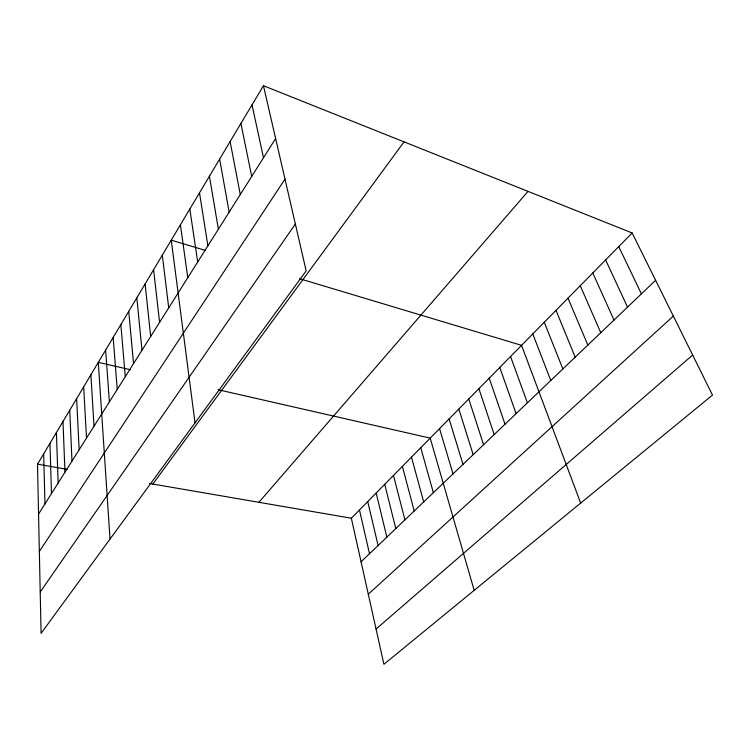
<?xml version="1.0" encoding="UTF-8"?>
<svg xmlns="http://www.w3.org/2000/svg" width="750" height="750" viewBox="0 0 750 750"><rect width="100%" height="100%" fill="white"/><g stroke="black" fill="none" stroke-linecap="round" stroke-linejoin="round"><path stroke-width="1.12" d="M263.447 85.716L306.169 270.891L41.081 633.347L37.5 464.203L263.447 85.716L632.166 232.978L712.5 395.091L383.925 664.284L351.347 518.222L632.166 232.978M38.559 514.05L275.634 138.525M39.347 551.484L285 179.119M40.209 591.994L295.359 224.016M152.831 484.059L404.044 141.862M258.9 502.312L528.019 191.381M361.059 561.788L655.613 280.294M368.297 594.216L673.35 316.078M376.059 629.034L692.663 355.05M37.5 464.203L67.284 469.331M149.466 483.478L351.347 518.222M130.556 369.741L98.288 362.381L110.016 539.091M218.175 389.738L430.2 438.122L474.178 590.344M205.35 250.397L171.244 240.159L195.019 422.859M299.55 278.681L521.559 345.328L580.669 503.091M618.741 246.619L641.409 293.869M605.616 259.941L627.544 307.125M592.791 272.972L613.997 320.072M580.256 285.703L600.769 332.719M567.994 298.153L587.841 345.066M556.003 310.341L575.203 357.141M544.275 322.256L562.856 368.944M532.791 333.919L550.772 380.484M510.553 356.503L527.4 402.825M499.781 367.444L516.094 413.634M489.225 378.169L505.022 424.209M478.894 388.669L494.184 434.569M468.759 398.953L483.572 444.713M458.831 409.041L473.184 454.641M449.1 418.922L462.994 464.372M439.556 428.616L453.019 473.906M420.75 447.722L433.369 492.694M411.478 457.144L423.694 501.938M402.394 466.369L414.206 510.994M393.478 475.425L404.916 519.881M384.731 484.312L395.803 528.591M376.153 493.031L386.869 537.131M367.725 501.581L378.103 545.503M359.466 509.981L369.497 553.725M252.019 104.859L263.484 157.762M240.919 123.459L251.709 176.419M230.128 141.534L240.272 194.541M219.637 159.113L229.162 212.128M209.428 176.203L218.372 229.228M199.5 192.844L207.881 245.831M189.834 209.034L197.691 261.984M180.422 224.803L187.772 277.697M162.309 255.131L168.731 307.856M153.6 269.719L159.581 322.35M145.106 283.95L150.675 336.459M136.828 297.825L141.994 350.212M128.747 311.363L133.528 363.619M120.853 324.572L125.278 376.688M113.156 337.472L117.234 389.428M105.638 350.072L109.378 401.869M90.9 374.756L94.013 426.216M83.681 386.85L86.494 438.122M76.622 398.672L79.153 449.747M69.731 410.212L71.991 461.1M62.991 421.5L64.987 472.181M56.409 432.534L58.153 483.009M49.969 443.325L51.469 493.594M43.669 453.881L44.944 503.944"/></g></svg>
